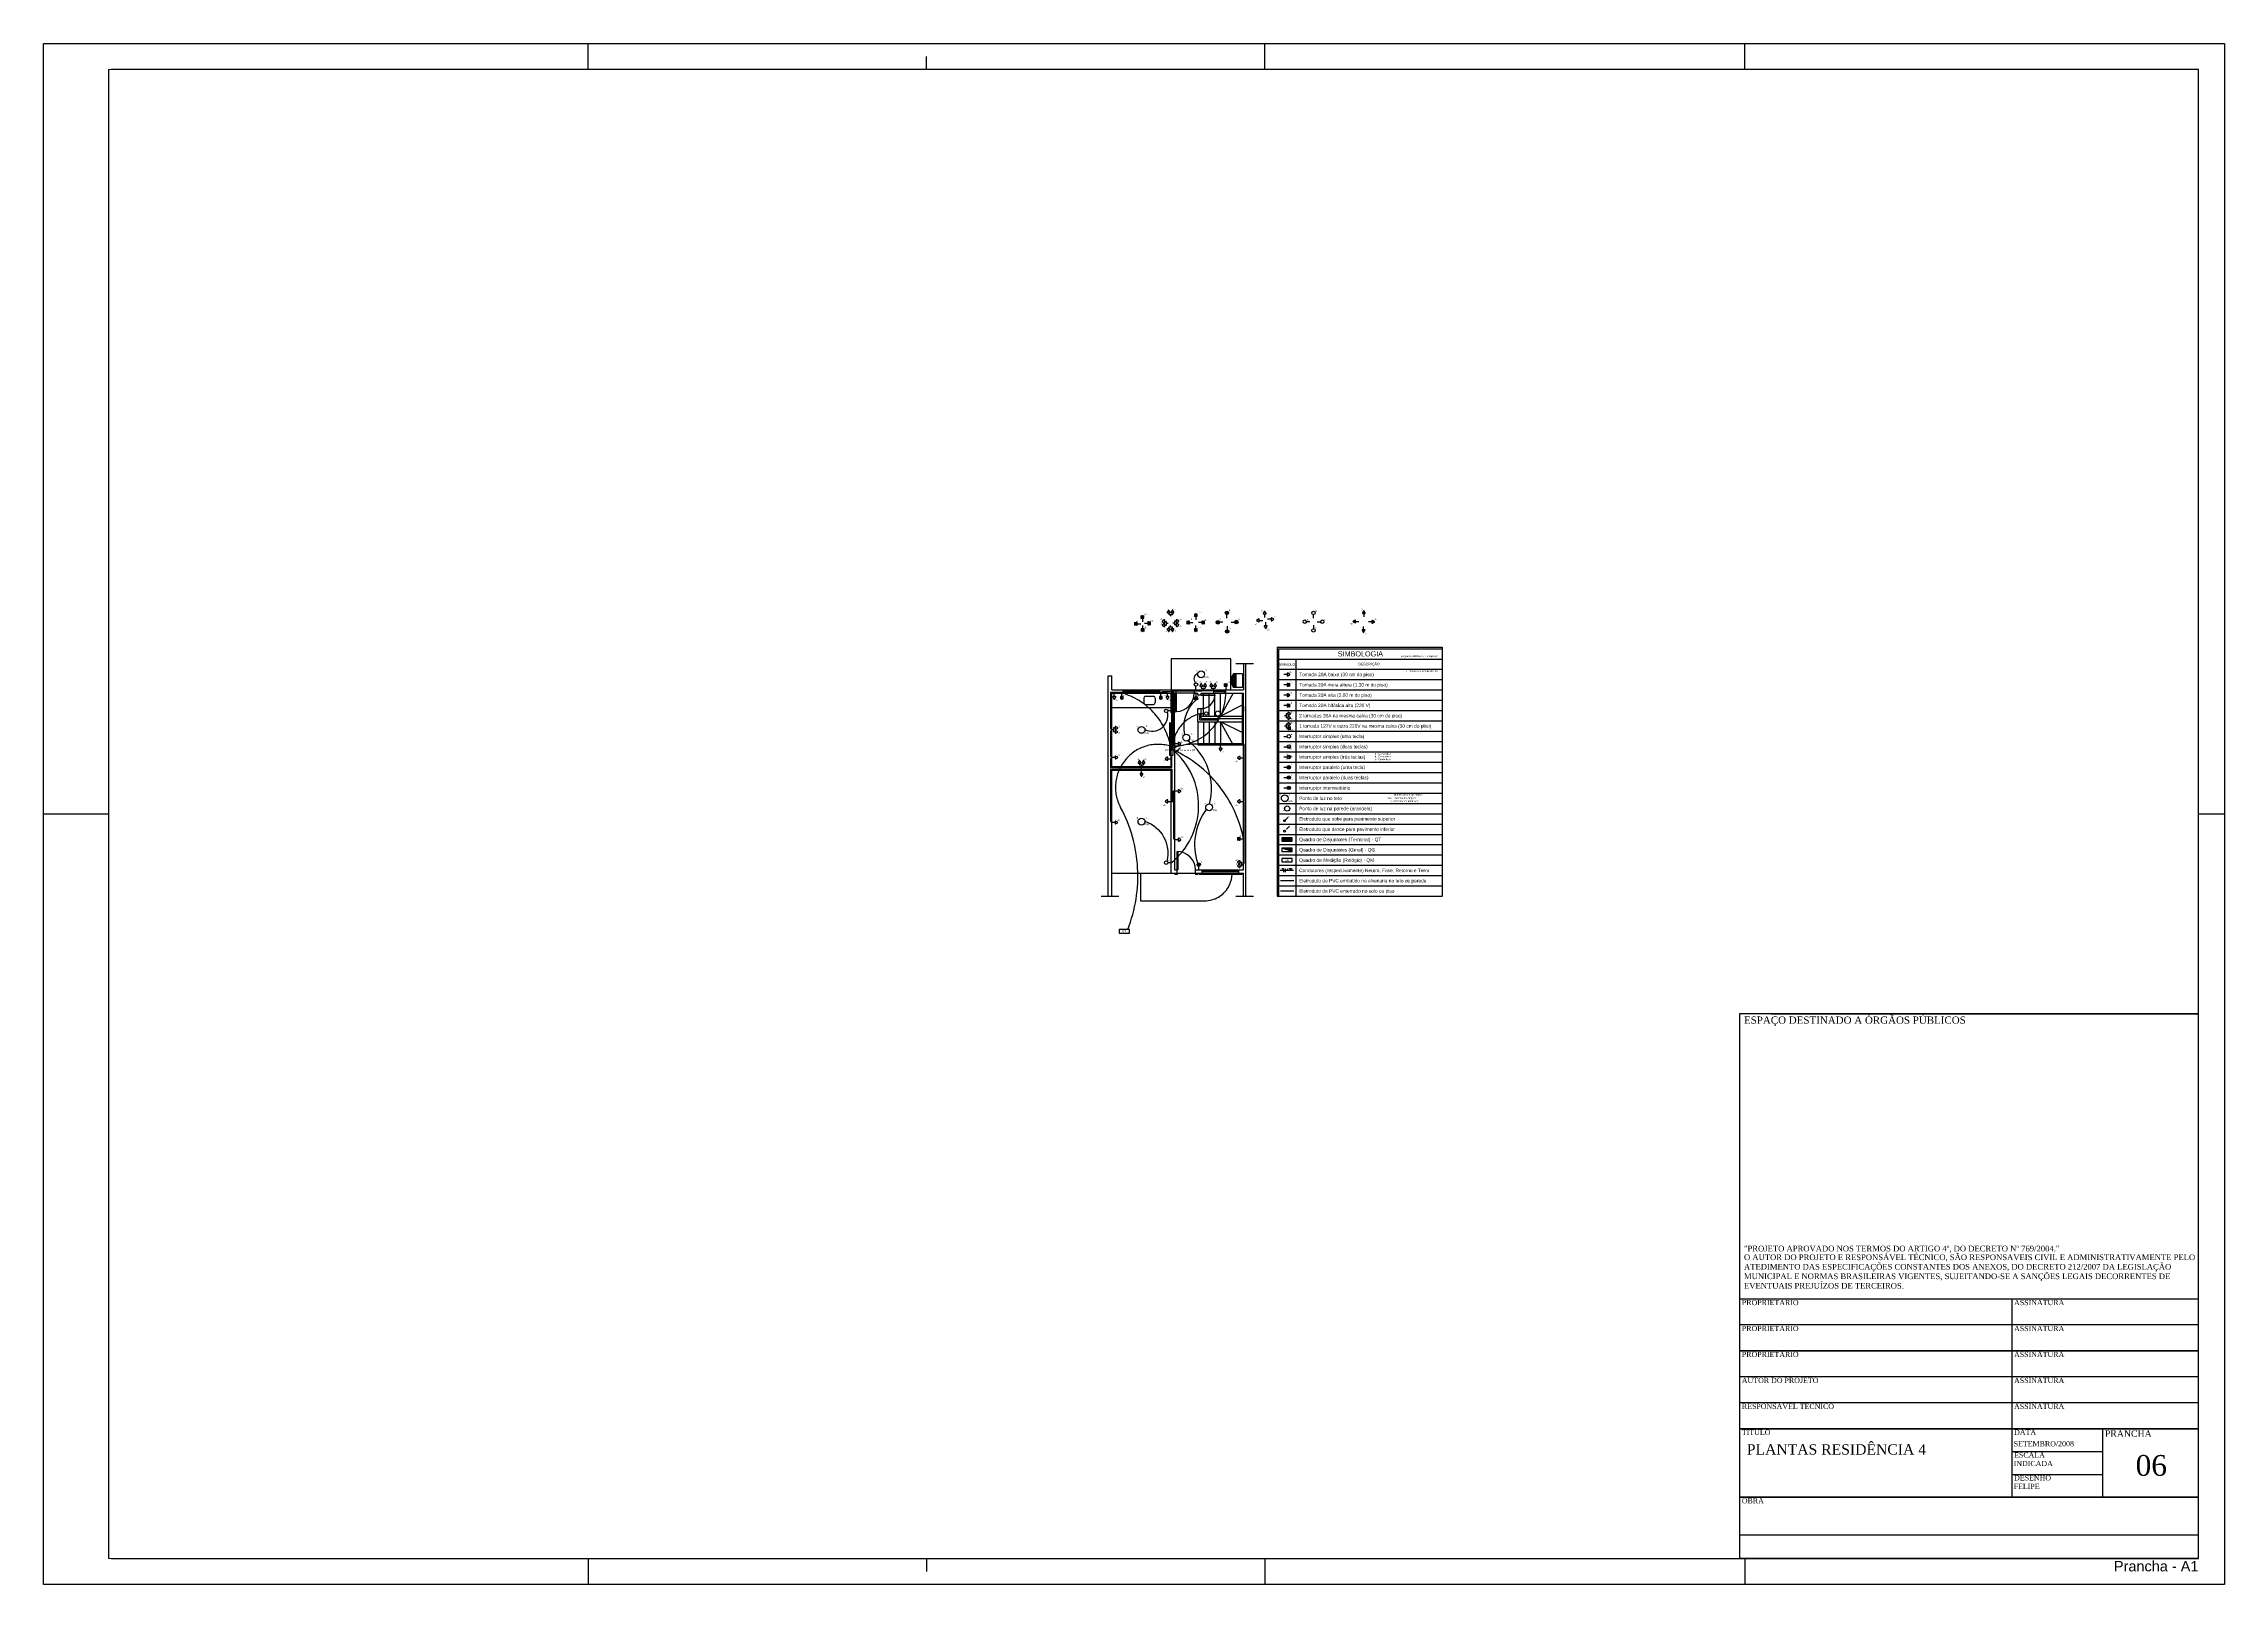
# Paper-space layout 'Layout2' of a CAD drawing. Header units: millimetres. Extents: x -7 to 834, y -20 to 574.
# The model-space entities are those that its viewports show. They can reach past a viewport. Long polylines and large blocks are cut down to what shows.
import ezdxf
from ezdxf.enums import TextEntityAlignment as Align

# ---------------------------------------------------------------- set-up
doc = ezdxf.new("R2010")
doc.units = ezdxf.units.MM
for name, pattern in [('ACAD_ISO02W100', [15, 12, -3]), ('ACAD_ISO04W100', [30, 24, -3, 0, -3]), ('DASHED', [0.75, 0.5, -0.25])]:
    doc.linetypes.add(name, pattern=pattern)
for name, color, linetype in [('Arquitetonico', 7, 'Continuous'), ('Eletrodutos', 4, 'Continuous'), ('Simbologia', 2, 'Continuous'), ('Texto', 9, 'Continuous'), ('z - Prancha', 7, 'Continuous'), ('z - Prancha (Média)', 5, 'Continuous')]:
    doc.layers.add(name, color=color, linetype=linetype)
doc.styles.add('ARIAL', font='arial.ttf')
doc.styles.add('style1', font='arial.ttf')

# ---------------------------------------------------------------- blocks, each defined once
blk = doc.blocks.new('PRANCHA - A1')
at = {"layer": 'z - Prancha'}
for p, q in [((210, 584), (210, 594)), ((340.5, 584), (340.5, 589)), ((471, 584), (471, 594)), ((656, 584), (656, 594)), ((25, 584), (25, 10)), ((831, 584), (26, 584)), ((831, 10), (831, 584)), ((0, 297), (25, 297)), ((831, 297), (841, 297)), ((26, 10), (831, 10)), ((210, 10), (210, 0)), ((340.5, 10), (340.5, 5)), ((471, 10), (471, 0)), ((656, 10), (656, 0))]:
    blk.add_line(p, q, dxfattribs=at)
at = {"layer": 'z - Prancha (Média)'}
for p, q in [((0, 0), (0, 594)), ((0, 594), (841, 594)), ((841, 594), (841, 0)), ((841, 0), (0, 0))]:
    blk.add_line(p, q, dxfattribs=at)
at = {"layer": 'Defpoints', "color": 3, "lineweight": 15, "style": 'ARIAL'}
blk.add_text('Prancha - A1', height=4, dxfattribs=at).set_placement((831, 9), align=Align.TOP_RIGHT)

msp = doc.modelspace()

# ---------------------------------------------------------------- hatches: boundary and pattern name
at = {"layer": 'Simbologia'}
h = msp.add_hatch(color=256, dxfattribs=at)
h.dxf.hatch_style = 1
h.paths.add_polyline_path([(120851, 28448), (120889, 28426, 0.57735), (120913, 28440), (120913, 28535, 0.57735), (120889, 28548), (120851, 28527)])
h.paths.add_polyline_path([(120810, 28472), (120851, 28448), (120851, 28527), (120810, 28503)])
h.paths.add_polyline_path([(120807, 28474), (120810, 28472), (120810, 28503), (120807, 28501, 0.57735)])
h = msp.add_hatch(color=256, dxfattribs=at)
h.dxf.hatch_style = 1
h.paths.add_polyline_path([(121094, 28786), (121073, 28749, 0.57735), (121086, 28725), (121181, 28725, 0.57735), (121195, 28749), (121173, 28786)])
h.paths.add_polyline_path([(121118, 28827), (121094, 28786), (121173, 28786), (121149, 28827)])
h.paths.add_polyline_path([(121120, 28830), (121118, 28827), (121149, 28827), (121148, 28830, 0.57735)])
h = msp.add_hatch(color=256, dxfattribs=at)
h.dxf.hatch_style = 1
h.paths.add_polyline_path([(121433, 28543), (121395, 28565, 0.57735), (121371, 28551), (121371, 28457, 0.57735), (121395, 28443), (121433, 28465)])
h.paths.add_polyline_path([(121473, 28520), (121433, 28543), (121433, 28465), (121473, 28488)])
h.paths.add_polyline_path([(121477, 28518), (121473, 28520), (121473, 28488), (121477, 28490, 0.57735)])
h = msp.add_hatch(color=256, dxfattribs=at)
h.dxf.hatch_style = 1
h.paths.add_polyline_path([(123165, 28478, 0.57735), (123189, 28492), (123189, 28539), (123075, 28539, 0.267949), (123083, 28525)])
h = msp.add_hatch(color=256, dxfattribs=at)
h.dxf.hatch_style = 1
h.paths.add_polyline_path([(123401, 28836, 0.57735), (123414, 28812), (123462, 28812), (123462, 28925, 0.267949), (123448, 28917)])
h = msp.add_hatch(color=256, dxfattribs=at)
h.dxf.hatch_style = 1
h.paths.add_polyline_path([(123758, 28600, 0.57735), (123734, 28586), (123734, 28539), (123848, 28539, 0.267949), (123840, 28553)])
for points in [[(124351, 28549, 1), (124501, 28549, 1)], [(124822, 29032, 1), (124822, 28883, 1)], [(125305, 28561, 1), (125155, 28561, 1)], [(124834, 28078, 1), (124834, 28228, 1)], [(123472, 25160, 1), (123472, 25310, 1)], [(122472, 23210), (122322, 23210), (122322, 22760)], [(127596, 22229, 1), (127446, 22229, 1)], [(127596, 21780, 1), (127446, 21780, 1)], [(127596, 21330, 1), (127446, 21330)], [(127221, 19157), (127221, 19008), (127671, 19008), (127671, 19157)], [(127671, 18558), (127671, 18708), (127221, 18708)], [(123593, 18060, 1), (123593, 17910, 1)]]:
    msp.add_hatch(color=256, dxfattribs=at).paths.add_polyline_path(points)
h = msp.add_hatch(color=256, dxfattribs=at)
h.dxf.hatch_style = 1
h.paths.add_polyline_path([(130406, 28524, 0.57735), (130430, 28538), (130430, 28585), (130317, 28585, 0.267949), (130325, 28571)])
h = msp.add_hatch(color=256, dxfattribs=at)
h.dxf.hatch_style = 1
h.paths.add_polyline_path([(130732, 28959, 0.57735), (130746, 28935), (130793, 28935), (130793, 29049, 0.267949), (130779, 29041)])
h = msp.add_hatch(color=256, dxfattribs=at)
h.dxf.hatch_style = 1
h.paths.add_polyline_path([(131167, 28633, 0.57735), (131143, 28620), (131143, 28572), (131257, 28572, 0.267949), (131249, 28586)])
h = msp.add_hatch(color=256, dxfattribs=at)
h.dxf.hatch_style = 1
h.paths.add_polyline_path([(121189, 28205), (121211, 28243, 0.57735), (121197, 28267), (121103, 28267, 0.57735), (121089, 28243), (121111, 28205)])
h.paths.add_polyline_path([(121166, 28164), (121189, 28205), (121111, 28205), (121134, 28164)])
h.paths.add_polyline_path([(121164, 28161), (121166, 28164), (121134, 28164), (121136, 28161, 0.57735)])
h = msp.add_hatch(color=256, dxfattribs=at)
h.dxf.hatch_style = 1
h.paths.add_polyline_path([(123523, 28242, 0.57735), (123509, 28266), (123462, 28266), (123462, 28152, 0.267949), (123476, 28160)])
h = msp.add_hatch(color=256, dxfattribs=at)
h.dxf.hatch_style = 1
h.paths.add_polyline_path([(130841, 28199, 0.57735), (130828, 28223), (130780, 28223), (130780, 28109, 0.267949), (130794, 28117)])
h = msp.add_hatch(color=256, dxfattribs=at)
h.dxf.hatch_style = 1
h.paths.add_polyline_path([(124728, 25822), (124706, 25784, 0.57735), (124720, 25760), (124814, 25760, 0.57735), (124828, 25784), (124806, 25822)])
h.paths.add_polyline_path([(124751, 25862), (124728, 25822), (124806, 25822), (124783, 25862)])
h.paths.add_polyline_path([(124753, 25866), (124751, 25862), (124783, 25862), (124781, 25866, 0.57735)])
h = msp.add_hatch(color=256, dxfattribs=at)
h.dxf.hatch_style = 1
h.paths.add_polyline_path([(119972, 25286, 0.57735), (119958, 25310), (119911, 25310), (119911, 25196, 0.267949), (119925, 25204)])
h = msp.add_hatch(color=256, dxfattribs=at)
h.dxf.hatch_style = 1
h.paths.add_polyline_path([(120301, 25286, 0.57735), (120287, 25310), (120240, 25310), (120240, 25196, 0.267949), (120253, 25204)])
h = msp.add_hatch(color=256, dxfattribs=at)
h.dxf.hatch_style = 1
h.paths.add_polyline_path([(122000, 25286, 0.57735), (121986, 25310), (121938, 25310), (121938, 25196, 0.267949), (121952, 25204)])
h = msp.add_hatch(color=256, dxfattribs=at)
h.dxf.hatch_style = 1
h.paths.add_polyline_path([(122295, 25286, 0.57735), (122281, 25310), (122234, 25310), (122234, 25196, 0.267949), (122248, 25204)])
h = msp.add_hatch(color=256, dxfattribs=at)
h.dxf.hatch_style = 1
h.paths.add_polyline_path([(127470, 25437, 0.57735), (127446, 25423), (127446, 25329, 0.57735), (127470, 25315), (127552, 25362, 0.57735), (127552, 25390)])
h = msp.add_hatch(color=256, dxfattribs=at)
h.dxf.hatch_style = 1
h.paths.add_polyline_path([(127508, 24966), (127470, 24988, 0.57735), (127446, 24974), (127446, 24879, 0.57735), (127470, 24865), (127508, 24887)])
h.paths.add_polyline_path([(127548, 24942), (127508, 24966), (127508, 24887), (127548, 24911)])
h.paths.add_polyline_path([(127552, 24940), (127548, 24942), (127548, 24911), (127552, 24913, 0.57735)])
h = msp.add_hatch(color=256, dxfattribs=at)
h.dxf.hatch_style = 1
h.paths.add_polyline_path([(125335, 19074), (125373, 19052, 0.57735), (125397, 19066), (125397, 19160, 0.57735), (125373, 19174), (125335, 19152)])
h.paths.add_polyline_path([(125294, 19097), (125335, 19074), (125335, 19152), (125294, 19129)])
h.paths.add_polyline_path([(125291, 19099), (125294, 19097), (125294, 19129), (125291, 19127, 0.57735)])

# ---------------------------------------------------------------- linework, layer by layer
at = {"layer": 'Arquitetonico', "linetype": 'ACAD_ISO02W100', "lineweight": 30, "ltscale": 0.35}
for p, q in [((124997, 26960), (122397, 26960)), ((122397, 26960), (122397, 25610)), ((124997, 25610), (124997, 26960)), ((123797, 24460), (123797, 25460)), ((124047, 24460), (124047, 25460)), ((124297, 24460), (124297, 25460)), ((124547, 24460), (124547, 25460)), ((125097, 25460), (124547, 24460)), ((125547, 24960), (124547, 24460)), ((123697, 24460), (125547, 24460)), ((121047, 17610), (121047, 16410)), ((121047, 16410), (123847, 16410))]:
    msp.add_line(p, q, dxfattribs=at)
at = {"layer": 'Arquitetonico', "linetype": 'ACAD_ISO04W100', "lineweight": 30, "ltscale": 0.35}
for p, q in [((125215, 26760), (125978, 26760)), ((119340, 16610), (120103, 16610)), ((125215, 16610), (125978, 16610))]:
    msp.add_line(p, q, dxfattribs=at)
at = {"layer": 'Arquitetonico', "lineweight": 30}
for p, q in [((125547, 26760), (125547, 25610)), ((125647, 16610), (125647, 26760)), ((119647, 16610), (119647, 26210)), ((119647, 26210), (119797, 26210)), ((119797, 25610), (119797, 26210)), ((125047, 26206), (125047, 25814)), ((125087, 26281), (125087, 25739)), ((125507, 26310), (125107, 26310)), ((125507, 25710), (125107, 25710)), ((125127, 26310), (125127, 25710)), ((125167, 26310), (125167, 25710)), ((125207, 26310), (125207, 25710)), ((125507, 26310), (125507, 25710)), ((119797, 25610), (125547, 25610)), ((119797, 22260), (119797, 25460)), ((119797, 25460), (122397, 25460)), ((119797, 24835), (122397, 24835)), ((120297, 25460), (120297, 25610)), ((121897, 25550), (120297, 25550)), ((121897, 25520), (120297, 25520)), ((121897, 25460), (121897, 25610)), ((122397, 24610), (122397, 25460)), ((122547, 25610), (122597, 25610)), ((122597, 25460), (122547, 25460)), ((122547, 24610), (122547, 25460)), ((122597, 25610), (122597, 25460)), ((123397, 25610), (123397, 25460)), ((123397, 25460), (123547, 25460)), ((123547, 25385), (123547, 25460)), ((123547, 25385), (123697, 25385)), ((123547, 24210), (123547, 24785)), ((123547, 24785), (123697, 24785)), ((123697, 25460), (125547, 25460)), ((123697, 25385), (123697, 25460)), ((123697, 24360), (123697, 24785)), ((124247, 25460), (124247, 25610)), ((124747, 25550), (124247, 25550)), ((124747, 25520), (124247, 25520)), ((124747, 25460), (124747, 25610)), ((125547, 17760), (125547, 25460)), ((125547, 24873), (125547, 24678)), ((122307, 24160), (122397, 24160)), ((122332, 24160), (122372, 24160)), ((122332, 23260), (122332, 24160)), ((122372, 24160), (122372, 23260)), ((122547, 24610), (122397, 24610)), ((123547, 24210), (125547, 24210)), ((123547, 24210), (123547, 23210)), ((123697, 24360), (125547, 24360)), ((123797, 24210), (123797, 23210)), ((124047, 24210), (124047, 23210)), ((124297, 24210), (124297, 23210)), ((124547, 24210), (124547, 23210)), ((125097, 23210), (124547, 24210)), ((125547, 23710), (124547, 24210)), ((125497, 23260), (125497, 24210)), ((125547, 23210), (125547, 24210)), ((122307, 23260), (122397, 23260)), ((122372, 23260), (122332, 23260)), ((122397, 22260), (122397, 23710)), ((122547, 23710), (122397, 23710)), ((122547, 17760), (122547, 23710)), ((123547, 23260), (125497, 23260)), ((123547, 23210), (125547, 23210)), ((119797, 22260), (122397, 22260)), ((119797, 16610), (119797, 22110)), ((119797, 22110), (122397, 22110)), ((122397, 17610), (122397, 22110)), ((119797, 17610), (125547, 17610)), ((119797, 17610), (121047, 17610)), ((122547, 17760), (122647, 17760)), ((122547, 17610), (122547, 17560)), ((122647, 17560), (122547, 17560)), ((122647, 17610), (122647, 17760)), ((122647, 17610), (122647, 17560)), ((123447, 17610), (123447, 17760)), ((123447, 17760), (125547, 17760)), ((123447, 17610), (123447, 17560)), ((123547, 17560), (123447, 17560)), ((123547, 17610), (123547, 17560)), ((123622, 17610), (123622, 17560)), ((125472, 17560), (123622, 17560)), ((123747, 17610), (123747, 17760)), ((125347, 17700), (123747, 17700)), ((125347, 17670), (123747, 17670)), ((125347, 17610), (125347, 17760)), ((125472, 17610), (125472, 17560)), ((125547, 16610), (125547, 17610))]:
    msp.add_line(p, q, dxfattribs=at)
at = {"layer": 'Arquitetonico', "lineweight": 30, "ltscale": 0.1}
for p, q in [((121197, 25243), (121197, 25053)), ((121277, 25323), (121617, 25323)), ((121277, 24973), (121617, 24973)), ((121697, 25243), (121697, 25053))]:
    msp.add_line(p, q, dxfattribs=at)
at = {"layer": 'Arquitetonico', "linetype": 'ACAD_ISO02W100', "lineweight": 30, "ltscale": 0.3}
msp.add_line((125497, 24210), (125497, 25460), dxfattribs=at)
at = {"layer": 'Arquitetonico', "lineweight": -3}
msp.add_line((127011, 17509), (134211, 17509), dxfattribs=at)
at = {"layer": 'Arquitetonico', "lineweight": 30}
for points in [[(122597, 25460), (122597, 24660), (122627, 24660), (122627, 25460)], [(123697, 25385), (124297, 25385), (124297, 25355), (123697, 25355)], [(122647, 17760), (122647, 18560), (122677, 18560), (122677, 17760)]]:
    msp.add_lwpolyline(points, close=True, dxfattribs=at)
for centre, radius, start, end in [((125507, 26010), 500, 143.1301, 216.8699), ((122597, 25460), 800, 272.1491, 0), ((123697, 25385), 600, 270, 357.13402), ((122647, 17760), 800, 0, 87.8509)]:
    msp.add_arc(centre, radius, start, end, dxfattribs=at)
at = {"layer": 'Arquitetonico', "lineweight": 30, "ltscale": 0.1}
for centre, start, end in [((121277, 25243), 90, 180), ((121277, 25053), 180, 270), ((121617, 25243), 0, 90), ((121617, 25053), 270, 0)]:
    msp.add_arc(centre, 80, start, end, dxfattribs=at)
at = {"layer": 'Arquitetonico', "linetype": 'ACAD_ISO02W100', "lineweight": 30, "ltscale": 0.35}
for start, end in [(330, 0), (270, 330)]:
    msp.add_arc((123847, 17610), 1200, start, end, dxfattribs=at)
at = {"layer": 'Eletrodutos'}
for p, q in [((127011, 27459), (134211, 27459)), ((127011, 27459), (127011, 16610)), ((134211, 27459), (134211, 16610)), ((127726, 17734), (127148, 17734)), ((127746, 17284), (127154, 17284))]:
    msp.add_line(p, q, dxfattribs=at)
at = {"layer": 'Eletrodutos', "lineweight": 30, "ltscale": 100}
for p, q in [((119742, 25495), (119742, 23915)), ((119876, 25495), (119742, 25495)), ((119911, 25460), (119876, 25495)), ((122199, 25495), (119911, 25495)), ((119911, 25460), (119911, 25495)), ((122234, 25460), (122199, 25495)), ((123456, 25594), (122414, 25594)), ((122414, 23210), (122414, 25594)), ((122446, 23210), (122446, 25562)), ((122446, 25562), (123737, 25562)), ((122521, 25480), (122525, 23184)), ((122521, 25480), (123452, 25480)), ((123472, 25460), (123452, 25480)), ((123472, 25610), (123456, 25594)), ((123785, 25610), (123737, 25562)), ((123785, 25610), (123785, 25581)), ((123785, 25581), (124194, 25581)), ((124223, 25610), (124194, 25581)), ((119797, 23860), (119742, 23915)), ((119797, 23860), (119742, 23805)), ((119742, 23805), (119742, 22713)), ((123697, 24573), (123621, 24497)), ((123621, 24497), (123621, 24300)), ((123621, 24300), (124429, 24300)), ((124429, 24460), (124429, 24300)), ((122502, 23201), (122472, 23201)), ((122547, 23256), (122502, 23256)), ((122502, 23256), (122502, 23201)), ((122502, 23201), (122502, 23201)), ((124547, 23210), (124524, 23232)), ((124547, 23210), (124569, 23232)), ((119797, 22659), (119742, 22713)), ((119797, 22659), (119742, 22604)), ((119742, 22604), (119742, 22221)), ((121058, 22221), (119742, 22221)), ((121097, 22260), (121058, 22221)), ((121097, 22110), (121058, 22149)), ((121097, 22110), (121097, 22260)), ((121097, 22260), (121136, 22221)), ((121097, 22110), (121136, 22149)), ((121136, 22221), (122420, 22221)), ((122397, 22605), (122420, 22629)), ((122397, 22605), (122420, 22582)), ((122420, 22629), (122420, 22760)), ((122420, 22221), (122420, 22582)), ((125547, 22638), (125580, 22671)), ((125547, 22638), (125580, 22605)), ((122547, 21189), (122472, 21189)), ((122397, 20745), (122420, 20769)), ((125547, 20744), (125580, 20777)), ((125547, 20744), (125580, 20711)), ((119797, 19825), (119742, 19879)), ((122547, 19073), (122508, 19112)), ((125547, 18012), (125580, 18045))]:
    msp.add_line(p, q, dxfattribs=at)
at = {"layer": 'Eletrodutos', "linetype": 'DASHED', "lineweight": 30, "ltscale": 100}
for p, q in [((121938, 25460), (122013, 25535)), ((122013, 25535), (122480, 25535)), ((122480, 25535), (122480, 23210)), ((122397, 24688), (122432, 24610)), ((122432, 24610), (122432, 23210)), ((122480, 23210), (122472, 23210)), ((122525, 23184), (122472, 23184)), ((124524, 23232), (123547, 23232)), ((125580, 23232), (124569, 23232)), ((125580, 22671), (125580, 23232)), ((119742, 22149), (119742, 19879)), ((121058, 22149), (119742, 22149)), ((121136, 22149), (122420, 22149)), ((122420, 22149), (122420, 20769)), ((125580, 20777), (125580, 22605)), ((122472, 20745), (122472, 21189)), ((122547, 21189), (122508, 21150)), ((122508, 19112), (122508, 21150)), ((122397, 20745), (122472, 20745)), ((125580, 18045), (125580, 20711))]:
    msp.add_line(p, q, dxfattribs=at)
at = {"layer": 'Eletrodutos', "linetype": 'DASHED'}
msp.add_line((127746, 16835), (127154, 16835), dxfattribs=at)
at = {"layer": 'Eletrodutos', "lineweight": 30, "ltscale": 100}
for points in [[(123453, 25910, -0.459564), (123557, 26340, -1.466433)], [(122397, 18072, 0.469112), (122472, 22985, 26.095008)]]:
    msp.add_lwpolyline(points, format="xyb", dxfattribs=at)
at = {"layer": 'Eletrodutos', "linetype": 'DASHED', "lineweight": 30, "ltscale": 100}
for points in [[(120240, 25460, -0.281351), (122348, 23210, -3.755762)], [(122472, 23158, 0.433664), (124767, 25610, 19.613514)], [(122461, 23210, -0.321671), (123697, 24573, -5.198224)], [(120496, 15155, 0.221219), (120185, 20480, -0.674897), (122397, 23140, -1.750515)], [(123547, 23232, 0.110983), (122472, 23060, 5.185152)], [(125547, 19113, 0.241538), (122472, 22985, 7.64541)]]:
    msp.add_lwpolyline(points, format="xyb", dxfattribs=at)
at = {"layer": 'Eletrodutos', "lineweight": 30}
for points in [[(122986, 23660, -0.264316), (123465, 25161, -3.429285)], [(121246, 23876, 0.625555), (122231, 24642, 3.386702)], [(124061, 20634, 0.305445), (123115, 23389, 6.437122)], [(123554, 18049, -0.241217), (123931, 20389, -2.822018)], [(121246, 19874, -0.391155), (122202, 18140, -3.255461)]]:
    msp.add_lwpolyline(points, format="xyb", dxfattribs=at)
at = {"layer": 'Simbologia'}
for p, q in [((120810, 28412), (120810, 28562)), ((120851, 28412), (120851, 28562)), ((121059, 28827), (121209, 28827)), ((121059, 28786), (121209, 28786)), ((121134, 28725), (121134, 28575)), ((121433, 28579), (121433, 28429)), ((121473, 28579), (121473, 28429)), ((122112, 28590), (122187, 28590)), ((122187, 28423), (122187, 28590)), ((122282, 28961), (122282, 28886)), ((122282, 28886), (122449, 28886)), ((122365, 28886), (122365, 28812)), ((122449, 28961), (122449, 28886)), ((122609, 28600), (122534, 28600)), ((122534, 28600), (122534, 28434)), ((123075, 28539), (123189, 28539)), ((123091, 28464), (123091, 28614)), ((123132, 28464), (123132, 28614)), ((123189, 28539), (123339, 28539)), ((123387, 28909), (123537, 28909)), ((123387, 28868), (123537, 28868)), ((123462, 28925), (123462, 28812)), ((123462, 28812), (123462, 28662)), ((123734, 28539), (123585, 28539)), ((123848, 28539), (123734, 28539)), ((123791, 28614), (123791, 28464)), ((123832, 28614), (123832, 28464)), ((124650, 28549), (124501, 28549)), ((124822, 28733), (124822, 28883)), ((125006, 28561), (125155, 28561)), ((126231, 28632), (126380, 28632)), ((126465, 28914), (126465, 28764)), ((126512, 28398), (126512, 28548)), ((126746, 28680), (126597, 28680)), ((128439, 28576), (128289, 28576)), ((128596, 28732), (128596, 28882)), ((128752, 28576), (128902, 28576)), ((130317, 28585), (130430, 28585)), ((130430, 28585), (130580, 28585)), ((130793, 29049), (130793, 28935)), ((130793, 28935), (130793, 28785)), ((131143, 28572), (130993, 28572)), ((131257, 28572), (131143, 28572)), ((120913, 28487), (121063, 28487)), ((121225, 28205), (121075, 28205)), ((121225, 28164), (121075, 28164)), ((121150, 28267), (121150, 28416)), ((121371, 28504), (121221, 28504)), ((122112, 28423), (122187, 28423)), ((122187, 28506), (122262, 28506)), ((122283, 28263), (122283, 28338)), ((122450, 28338), (122283, 28338)), ((122366, 28338), (122366, 28413)), ((122450, 28263), (122450, 28338)), ((122534, 28517), (122459, 28517)), ((122609, 28434), (122534, 28434)), ((123537, 28209), (123387, 28209)), ((123537, 28168), (123387, 28168)), ((123462, 28266), (123462, 28416)), ((123462, 28152), (123462, 28266)), ((124834, 28378), (124834, 28228)), ((128596, 28419), (128596, 28269)), ((130780, 28223), (130780, 28372)), ((130780, 28109), (130780, 28223)), ((123472, 25610), (123472, 25760)), ((123701, 25760), (123701, 25685)), ((123701, 25685), (123868, 25685)), ((123785, 25685), (123785, 25610)), ((123868, 25760), (123868, 25685)), ((124139, 25760), (124139, 25685)), ((124139, 25685), (124306, 25685)), ((124223, 25685), (124223, 25610)), ((124306, 25760), (124306, 25685)), ((124692, 25862), (124842, 25862)), ((124692, 25822), (124842, 25822)), ((124767, 25760), (124767, 25610)), ((127446, 26275), (127296, 26275)), ((127446, 25826), (127296, 25826)), ((127560, 25826), (127446, 25826)), ((127503, 25900), (127503, 25751)), ((127543, 25900), (127543, 25751)), ((119911, 25310), (119911, 25460)), ((120314, 25253), (120165, 25253)), ((120314, 25213), (120165, 25213)), ((120240, 25310), (120240, 25460)), ((120240, 25196), (120240, 25310)), ((122013, 25253), (121864, 25253)), ((122013, 25213), (121864, 25213)), ((121938, 25310), (121938, 25460)), ((121938, 25196), (121938, 25310)), ((122234, 25310), (122234, 25460)), ((123472, 25460), (123472, 25310)), ((127446, 25376), (127296, 25376)), ((127446, 24926), (127296, 24926)), ((127508, 25001), (127508, 24852)), ((127548, 25001), (127548, 24852)), ((119872, 23860), (119797, 23860)), ((119946, 23943), (119872, 23943)), ((119872, 23943), (119872, 23777)), ((119946, 23777), (119872, 23777)), ((122397, 24688), (122247, 24688)), ((123697, 24573), (123846, 24573)), ((127403, 24473), (127328, 24473)), ((127403, 24023), (127328, 24023)), ((127478, 24556), (127403, 24556)), ((127403, 24556), (127403, 24389)), ((127478, 24389), (127403, 24389)), ((127478, 24106), (127403, 24106)), ((127403, 24106), (127403, 23940)), ((127478, 23940), (127403, 23940)), ((127540, 24014), (127540, 23865)), ((127581, 24014), (127581, 23865)), ((122472, 23210), (122322, 22760)), ((122696, 23256), (122547, 23256)), ((122782, 23074), (122680, 22972)), ((124547, 23060), (124547, 23210)), ((127296, 23578), (127446, 23578)), ((127296, 23128), (127446, 23128)), ((127446, 23128), (127596, 23128)), ((119946, 22659), (119797, 22659)), ((121013, 22410), (121013, 22335)), ((121013, 22335), (121180, 22335)), ((121097, 22335), (121097, 22260)), ((121097, 21960), (121097, 22110)), ((121180, 22410), (121180, 22335)), ((122247, 22605), (122397, 22605)), ((125397, 22638), (125547, 22638)), ((127296, 22679), (127446, 22679)), ((127296, 22229), (127446, 22229)), ((127521, 22679), (127446, 22679)), ((127521, 22679), (127558, 22744)), ((127521, 22679), (127558, 22614)), ((122696, 21189), (122547, 21189)), ((127296, 21780), (127446, 21780)), ((127296, 21330), (127446, 21330)), ((127446, 21330), (127596, 21330)), ((122247, 20745), (122397, 20745)), ((125397, 20744), (125547, 20744)), ((127491, 20057), (127365, 19931)), ((119946, 19825), (119797, 19825)), ((122696, 19073), (122547, 19073)), ((125294, 19038), (125294, 19188)), ((125335, 19038), (125335, 19188)), ((125397, 19113), (125547, 19113)), ((127546, 19656), (127420, 19530)), ((127420, 19530), (127546, 19656)), ((122397, 18072), (122247, 18072)), ((125397, 18096), (125472, 18096)), ((125472, 17929), (125472, 18096)), ((127671, 18558), (127221, 18708)), ((123593, 17760), (123593, 17910)), ((125397, 17929), (125472, 17929)), ((125472, 18012), (125547, 18012)), ((127293, 17809), (127218, 17809)), ((127293, 17809), (127293, 17659)), ((127368, 17809), (127368, 17659)), ((127443, 17809), (127443, 17734)), ((127668, 17809), (127518, 17809)), ((127593, 17809), (127593, 17734))]:
    msp.add_line(p, q, dxfattribs=at)
for points in [[(120913, 28440), (120913, 28535, 0.57735), (120889, 28548), (120807, 28501, 0.57735), (120807, 28474), (120889, 28426, 0.57735)], [(121086, 28725), (121181, 28725, 0.57735), (121195, 28749), (121148, 28830, 0.57735), (121120, 28830), (121073, 28749, 0.57735)], [(121371, 28551), (121371, 28457, 0.57735), (121395, 28443), (121477, 28490, 0.57735), (121477, 28518), (121395, 28565, 0.57735)], [(122112, 28542), (122112, 28637, 0.57735), (122088, 28651), (122007, 28603, 0.57735), (122007, 28576), (122088, 28529, 0.57735)], [(122234, 28961), (122329, 28961, 0.57735), (122343, 28985), (122296, 29067, 0.57735), (122268, 29067), (122221, 28985, 0.57735)], [(122401, 28961), (122496, 28961, 0.57735), (122510, 28985), (122462, 29067, 0.57735), (122435, 29067), (122388, 28985, 0.57735)], [(122609, 28648), (122609, 28553, 0.57735), (122633, 28539), (122715, 28587, 0.57735), (122715, 28614), (122633, 28662, 0.57735)], [(123189, 28492), (123189, 28586, 0.57735), (123165, 28600), (123083, 28553, 0.57735), (123083, 28525), (123165, 28478, 0.57735)], [(123414, 28812), (123509, 28812, 0.57735), (123523, 28836), (123476, 28917, 0.57735), (123448, 28917), (123401, 28836, 0.57735)], [(123734, 28586), (123734, 28492, 0.57735), (123758, 28478), (123840, 28525, 0.57735), (123840, 28553), (123758, 28600, 0.57735)], [(126231, 28585), (126231, 28679, 0.57735), (126207, 28693), (126125, 28646, 0.57735), (126125, 28618), (126207, 28571, 0.57735)], [(126417, 28914), (126512, 28914, 0.57735), (126526, 28938), (126478, 29020, 0.57735), (126451, 29020), (126403, 28938, 0.57735)], [(126746, 28727), (126746, 28633, 0.57735), (126770, 28619), (126852, 28666, 0.57735), (126852, 28694), (126770, 28741, 0.57735)], [(130430, 28538), (130430, 28633, 0.57735), (130406, 28646), (130325, 28599, 0.57735), (130325, 28571), (130406, 28524, 0.57735)], [(130746, 28935), (130840, 28935, 0.57735), (130854, 28959), (130807, 29041, 0.57735), (130779, 29041), (130732, 28959, 0.57735)], [(131143, 28620), (131143, 28525, 0.57735), (131167, 28511), (131249, 28559, 0.57735), (131249, 28586), (131167, 28633, 0.57735)], [(121197, 28267), (121103, 28267, 0.57735), (121089, 28243), (121136, 28161, 0.57735), (121164, 28161), (121211, 28243, 0.57735)], [(122112, 28375), (122112, 28470, 0.57735), (122088, 28484), (122007, 28436, 0.57735), (122007, 28409), (122088, 28362, 0.57735)], [(122330, 28263), (122236, 28263, 0.57735), (122222, 28239), (122269, 28157, 0.57735), (122297, 28157), (122344, 28239, 0.57735)], [(122497, 28263), (122402, 28263, 0.57735), (122389, 28239), (122436, 28157, 0.57735), (122464, 28157), (122511, 28239, 0.57735)], [(122609, 28481), (122609, 28386, 0.57735), (122633, 28372), (122715, 28420, 0.57735), (122715, 28447), (122633, 28495, 0.57735)], [(123509, 28266), (123414, 28266, 0.57735), (123401, 28242), (123448, 28160, 0.57735), (123476, 28160), (123523, 28242, 0.57735)], [(126560, 28398), (126465, 28398, 0.57735), (126451, 28374), (126499, 28292, 0.57735), (126526, 28292), (126573, 28374, 0.57735)], [(130828, 28223), (130733, 28223, 0.57735), (130719, 28199), (130766, 28117, 0.57735), (130794, 28117), (130841, 28199, 0.57735)], [(123654, 25760), (123748, 25760, 0.57735), (123762, 25784), (123715, 25866, 0.57735), (123687, 25866), (123640, 25784, 0.57735)], [(123821, 25760), (123915, 25760, 0.57735), (123929, 25784), (123882, 25866, 0.57735), (123854, 25866), (123807, 25784, 0.57735)], [(124092, 25760), (124187, 25760, 0.57735), (124200, 25784), (124153, 25866, 0.57735), (124126, 25866), (124078, 25784, 0.57735)], [(124259, 25760), (124354, 25760, 0.57735), (124367, 25784), (124320, 25866, 0.57735), (124292, 25866), (124245, 25784, 0.57735)], [(124720, 25760), (124814, 25760, 0.57735), (124828, 25784), (124781, 25866, 0.57735), (124753, 25866), (124706, 25784, 0.57735)], [(127446, 26322), (127446, 26228, 0.57735), (127470, 26214), (127552, 26261, 0.57735), (127552, 26289), (127470, 26336, 0.57735)], [(127446, 25873), (127446, 25778, 0.57735), (127470, 25764), (127552, 25812, 0.57735), (127552, 25839), (127470, 25887, 0.57735)], [(119958, 25310), (119864, 25310, 0.57735), (119850, 25286), (119897, 25204, 0.57735), (119925, 25204), (119972, 25286, 0.57735)], [(120287, 25310), (120192, 25310, 0.57735), (120178, 25286), (120226, 25204, 0.57735), (120253, 25204), (120301, 25286, 0.57735)], [(121986, 25310), (121891, 25310, 0.57735), (121877, 25286), (121925, 25204, 0.57735), (121952, 25204), (122000, 25286, 0.57735)], [(122281, 25310), (122187, 25310, 0.57735), (122173, 25286), (122220, 25204, 0.57735), (122248, 25204), (122295, 25286, 0.57735)], [(127446, 25423), (127446, 25329, 0.57735), (127470, 25315), (127552, 25362, 0.57735), (127552, 25390), (127470, 25437, 0.57735)], [(127446, 24974), (127446, 24879, 0.57735), (127470, 24865), (127552, 24913, 0.57735), (127552, 24940), (127470, 24988, 0.57735)], [(119946, 23991), (119946, 23896, 0.57735), (119970, 23882), (120052, 23930, 0.57735), (120052, 23957), (119970, 24005, 0.57735)], [(119946, 23824), (119946, 23729, 0.57735), (119970, 23715), (120052, 23763, 0.57735), (120052, 23790), (119970, 23838, 0.57735)], [(127478, 24603), (127478, 24509, 0.57735), (127502, 24495), (127584, 24542, 0.57735), (127584, 24570), (127502, 24617, 0.57735)], [(127478, 24436), (127478, 24342, 0.57735), (127502, 24328), (127584, 24375, 0.57735), (127584, 24403), (127502, 24450, 0.57735)], [(127478, 24154), (127478, 24059, 0.57735), (127502, 24045), (127584, 24093, 0.57735), (127584, 24120), (127502, 24168, 0.57735)], [(127478, 23987), (127478, 23892, 0.57735), (127502, 23878), (127584, 23926, 0.57735), (127584, 23953), (127502, 24001, 0.57735)], [(122696, 23303), (122696, 23209, 0.57735), (122720, 23195), (122802, 23242, 0.57735), (122802, 23270), (122720, 23317, 0.57735)], [(124594, 23060), (124499, 23060, 0.57735), (124486, 23036), (124533, 22954, 0.57735), (124560, 22954), (124608, 23036, 0.57735)], [(119946, 22706), (119946, 22612, 0.57735), (119970, 22598), (120052, 22645, 0.57735), (120052, 22673), (119970, 22720, 0.57735)], [(120966, 22410), (121060, 22410, 0.57735), (121074, 22434), (121027, 22516, 0.57735), (120999, 22516), (120952, 22434, 0.57735)], [(121144, 21960), (121049, 21960, 0.57735), (121036, 21936), (121083, 21854, 0.57735), (121110, 21854), (121158, 21936, 0.57735)], [(121133, 22410), (121227, 22410, 0.57735), (121241, 22434), (121194, 22516, 0.57735), (121166, 22516), (121119, 22434, 0.57735)], [(122247, 22558), (122247, 22652, 0.57735), (122223, 22666), (122141, 22619, 0.57735), (122141, 22591), (122223, 22544, 0.57735)], [(125397, 22591), (125397, 22685, 0.57735), (125373, 22699), (125291, 22652, 0.57735), (125291, 22624), (125373, 22577, 0.57735)], [(122696, 21236), (122696, 21142, 0.57735), (122720, 21128), (122802, 21175, 0.57735), (122802, 21203), (122720, 21250, 0.57735)], [(122247, 20698), (122247, 20793, 0.57735), (122223, 20807), (122141, 20759, 0.57735), (122141, 20732), (122223, 20684, 0.57735)], [(125397, 20697), (125397, 20791, 0.57735), (125373, 20805), (125291, 20758, 0.57735), (125291, 20730), (125373, 20683, 0.57735)], [(119946, 19872), (119946, 19777, 0.57735), (119970, 19763), (120052, 19811, 0.57735), (120052, 19838), (119970, 19886, 0.57735)], [(122696, 19121), (122696, 19026, 0.57735), (122720, 19012), (122802, 19060, 0.57735), (122802, 19087), (122720, 19135, 0.57735)], [(125397, 19066), (125397, 19160, 0.57735), (125373, 19174), (125291, 19127, 0.57735), (125291, 19099), (125373, 19052, 0.57735)], [(125397, 18048), (125397, 18143, 0.57735), (125373, 18157), (125291, 18109, 0.57735), (125291, 18082), (125373, 18035, 0.57735)], [(125397, 17881), (125397, 17976, 0.57735), (125373, 17990), (125291, 17943, 0.57735), (125291, 17915), (125373, 17868, 0.57735)]]:
    msp.add_lwpolyline(points, format="xyb", close=True, dxfattribs=at)
for points in [[(122472, 22760), (122472, 23210), (122322, 23210), (122322, 22760)], [(127221, 19008), (127671, 19008), (127671, 19157), (127221, 19157)], [(127221, 18558), (127671, 18558), (127671, 18708), (127221, 18708)], [(127221, 18108), (127671, 18108), (127671, 18258), (127221, 18258)], [(120121, 15005), (120570, 15005), (120570, 15155), (120121, 15155)]]:
    msp.add_lwpolyline(points, close=True, dxfattribs=at)
for centre, radius in [((124426, 28549), 74.9), ((124822, 28958), 74.9), ((125230, 28561), 74.9), ((128214, 28576), 74.9), ((128596, 28957), 74.9), ((128977, 28576), 74.9), ((124834, 28153), 74.9), ((128596, 28194), 74.9), ((123472, 25835), 74.9), ((123697, 26285), 150), ((122172, 24688), 74.9), ((123472, 25235), 74.9), ((121097, 23860), 150), ((123921, 24573), 74.9), ((124429, 24572), 112), ((122656, 22948), 34), ((123047, 23523), 150), ((127521, 23578), 74.9), ((127521, 23128), 74.9), ((127521, 22679), 74.9), ((127521, 22229), 74.9), ((127345, 20881), 150), ((127521, 21780), 74.9), ((127521, 21330), 74.9), ((121097, 19860), 150), ((124047, 20485), 150), ((127446, 20431), 112), ((127335, 19902), 42), ((127338, 19448), 42), ((122172, 18072), 74.9), ((123593, 17985), 74.9)]:
    msp.add_circle(centre, radius, dxfattribs=at)
for points in [[(122775, 23081), (122789, 23067), (122825, 23116)], [(127482, 20066), (127499, 20048), (127543, 20109)], [(127429, 19521), (127411, 19539), (127368, 19478)]]:
    msp.add_solid(points, dxfattribs=at)
at = {"layer": 'Texto'}
for p, q in [((127071, 27399), (134211, 27399)), ((127071, 27399), (127071, 16610)), ((127071, 26949), (134211, 26949)), ((127820, 26949), (127820, 16610)), ((127071, 26500), (134211, 26500)), ((127071, 26050), (134211, 26050)), ((127071, 25601), (134211, 25601)), ((127071, 25151), (134211, 25151)), ((127071, 24702), (134211, 24702)), ((127071, 24252), (134211, 24252)), ((127071, 23803), (134211, 23803)), ((127071, 23353), (134211, 23353)), ((127071, 22904), (134211, 22904)), ((127071, 22454), (134211, 22454)), ((127071, 22004), (134211, 22004)), ((127071, 21555), (134211, 21555)), ((127071, 21105), (134211, 21105)), ((127071, 20656), (134211, 20656)), ((127071, 20206), (134211, 20206)), ((127071, 19757), (134211, 19757)), ((127071, 19307), (134211, 19307)), ((127071, 18858), (134211, 18858)), ((127071, 18408), (134211, 18408)), ((127071, 17959), (134211, 17959)), ((127071, 17509), (134211, 17509)), ((127011, 16610), (134211, 16610)), ((127071, 17060), (134211, 17060))]:
    msp.add_line(p, q, dxfattribs=at)

# ---------------------------------------------------------------- texts
at = {"layer": 'Texto', "style": 'style1'}
for s, height, p in [('-1-', 74.9, (120851, 28562)), ('-1-', 74.9, (121221, 28864)), ('-1-', 74.9, (121495, 28580)), ('-1-', 74.9, (121893, 28462)), ('-1-', 74.9, (121906, 28643)), ('-1-', 74.9, (122171, 29098)), ('-1-', 74.9, (122446, 29096)), ('-1-', 74.9, (122718, 28631)), ('-1-', 74.9, (123208, 28652)), ('-1-', 74.9, (123583, 28950)), ('-1-', 74.9, (123835, 28611)), ('a', 74.9, (124486, 28648)), ('a', 74.9, (124907, 29049)), ('a', 74.9, (125325, 28656)), ('-2-', 74.9, (126284, 29027)), ('-2-', 74.9, (126841, 28750)), ('a', 74.9, (128306, 28639)), ('a', 74.9, (128687, 29020)), ('a', 74.9, (129068, 28639)), ('-1-', 74.9, (131244, 28644)), ('-1-', 74.9, (121205, 28290)), ('-1-', 74.9, (122114, 28129)), ('-1-', 74.9, (122516, 28138)), ('-1-', 74.9, (122718, 28354)), ('-1-', 74.9, (123568, 28294)), ('a', 74.9, (124916, 28252)), ('-2-', 74.9, (126014, 28434)), ('-2-', 74.9, (126549, 28203)), ('a', 74.9, (128687, 28258)), ('d', 74.9, (123487, 26415)), ('d', 74.9, (123499, 25943)), ('-7-', 74.9, (123591, 25897)), ('- 1 -', 74.9, (123819, 26410)), ('15W', 74.9, (123819, 26121)), ('-7-', 74.9, (123865, 25894)), ('-7-', 74.9, (124029, 25897)), ('-7-', 74.9, (124304, 25894)), ('-6-', 74.9, (124854, 25899)), ('-1-', 74.9, (127540, 26345)), ('-1-', 74.9, (127547, 25897)), ('Tomada 20A baixa (30 cm do piso)', 149.85, (127970, 26200)), ('Tomada 20A meia altura (1,30 m do piso)', 149.85, (127970, 25751)), ('       -1-  Número do circuito elétrico', 74.92, (132387, 26385)), ('-2-', 74.9, (119947, 25115)), ('-4-', 74.9, (120304, 25333)), ('-5-', 74.9, (122045, 25338)), ('a', 74.9, (122263, 24751)), ('-2-', 74.9, (122270, 25115)), ('b', 74.9, (123540, 25296)), ('-1-', 74.9, (127557, 25439)), ('-1-', 74.9, (127570, 25003)), ('Tomada 20A alta (2,00 m do piso)', 149.85, (127970, 25301)), ('Tomada 20A bifásica alta (220 V)', 149.85, (127970, 24852)), ('-2-', 74.9, (120056, 23974)), ('-2-', 74.9, (120056, 23697)), ('a', 74.9, (120887, 23990)), ('- 1 -', 74.9, (121219, 23985)), ('15W', 74.9, (121219, 23696)), ('c', 74.9, (124013, 24636)), ('c', 74.9, (124235, 24467)), ('-1-', 74.9, (127587, 24587)), ('-1-', 74.9, (127587, 24309)), ('-1-', 74.9, (127587, 24137)), ('-2-', 74.9, (127587, 23821)), ('2 tomadas 20A na mesma caixa (30 cm do piso)', 149.85, (127970, 24402)), ('1 tomada 127V e outra 220V na mesma caixa (30 cm do piso)', 149.85, (127970, 23952)), ('QG', 74.9, (122115, 22956)), ('-2-', 74.9, (122777, 23284)), ('Sobe para QT', 74.92, (122780, 22934)), ('b', 74.9, (122837, 23652)), ('- 1 -', 74.9, (123169, 23648)), ('15W', 74.9, (123169, 23359)), ('-2-', 74.9, (124583, 22865)), ('a', 74.9, (127424, 22768)), ('b', 74.9, (127594, 22996)), ('a', 74.9, (127600, 23197)), ('a', 74.9, (127612, 23641)), ('Interruptor simples (uma tecla)', 149.85, (127970, 23503)), ('Interruptor simples (duas teclas)', 149.85, (127970, 23053)), ('a - Comando a', 74.92, (131269, 22781)), ('-3-', 74.9, (120041, 22729)), ('-3-', 74.9, (120890, 22548)), ('-3-', 74.9, (121181, 22551)), ('-3-', 74.9, (122056, 22486)), ('-2-', 74.9, (125180, 22440)), ('c', 74.9, (127409, 22551)), ('a', 74.9, (127615, 22324)), ('a', 74.9, (127615, 21874)), ('b', 74.9, (127628, 22661)), ('Interruptor simples (três teclas)', 149.85, (127970, 22604)), ('Interruptor paralelo (uma tecla)', 149.85, (127970, 22154)), ('c - Comando c', 74.92, (131269, 22540)), ('b - Comando b', 74.92, (131269, 22661)), ('-2-', 74.9, (121133, 21765)), ('-2-', 74.9, (122791, 21259)), ('a', 74.9, (127136, 21011)), ('- 1 -', 74.9, (127468, 21006)), ('b', 74.9, (127616, 21657)), ('Ponto de luz no teto', 149.85, (127970, 20806)), ('Interruptor paralelo (duas teclas)', 149.85, (127970, 21705)), ('Interruptor intermediário', 149.85, (127970, 21255)), ('     15W - Potência da lâmpada', 74.92, (131640, 20846)), ('       - 1 -  Número do circuito elétrico', 74.92, (131650, 20991)), ('-2-', 74.9, (120041, 19895)), ('d', 74.9, (120887, 19990)), ('- 1 -', 74.9, (121219, 19985)), ('-2-', 74.9, (122030, 20548)), ('b', 74.9, (123837, 20615)), ('- 1 -', 74.9, (124169, 20610)), ('15W', 74.9, (124169, 20321)), ('-2-', 74.9, (125180, 20547)), ('a', 74.9, (127252, 20326)), ('15W', 74.9, (127468, 20717)), ('Ponto de luz na parede (arandela)', 149.85, (127970, 20356)), ('Eletroduto que sobe para pavimento superior', 149.85, (127970, 19907)), ('        a - Comando no interruptor', 74.92, (131702, 20713)), ('15W', 74.9, (121219, 19696)), ('-2-', 74.9, (122791, 19144)), ('-6-', 74.9, (125351, 19204)), ('Quadro de Disjuntores (Terminal) - QT', 149.85, (127970, 19008)), ('Eletroduto que desce para pavimento inferior', 149.85, (127970, 19457)), ('d', 74.9, (122263, 18135)), ('b', 74.9, (123678, 18076)), ('-2-', 74.9, (125190, 18149)), ('QM', 74.9, (127355, 18146)), ('Quadro de Disjuntores (Geral) - QG', 149.85, (127970, 18558)), ('Quadro de Medição (Relógio) - QM', 149.85, (127970, 18108)), ('-2-', 74.9, (125178, 17968)), ('Condutores (respectivamente) Neutro, Fase, Retorno e Terra', 149.85, (127970, 17659)), ('Eletroduto de PVC embutido na alvenaria no teto ou parede', 149.85, (127970, 17209)), ('Eletroduto de PVC enterrado no solo ou piso', 149.85, (127970, 16760)), ('QM', 74.9, (120255, 15043))]:
    msp.add_text(s, height=height, dxfattribs=at).set_placement(p)
for rotation, p in [(90, (130721, 29036)), (180, (130330, 28513)), (270, (130852, 28122))]:
    msp.add_text('-1-', height=74.9, rotation=rotation, dxfattribs=at).set_placement(p)
for s, height, p in [('SÍMBOLO', 112.4, (127446, 26725)), ('SIMBOLOGIA', 224.8, (130641, 27174)), ('DESCRIÇÃO', 112.4, (131016, 26725)), ('(segundo a NBR-5444 - adaptada)', 74.92, (133205, 27060))]:
    msp.add_text(s, height=height, dxfattribs=at).set_placement(p, align=Align.MIDDLE)

psp = doc.layouts.new('Layout2')

# ---------------------------------------------------------------- linework, layer by layer
at = {"lineweight": 30}
for p, q in [((823.56, 200.06), (646.56, 200.06)), ((646.56, 200.06), (646.56, -9.94)), ((658.72, 200.06), (823.56, 200.06)), ((823.56, 90.06), (646.56, 90.06)), ((751.56, 90.06), (751.56, 40.06)), ((823.56, 80.06), (646.56, 80.06)), ((823.56, 60.06), (646.56, 60.06)), ((823.56, 50.06), (646.56, 50.06)), ((751.56, 40.06), (751.56, 13.66)), ((786.56, 40.06), (786.56, 13.66)), ((751.56, 31.26), (786.56, 31.26)), ((751.56, 22.46), (786.56, 22.46)), ((646.56, -0.79), (823.56, -0.79)), ((823.56, -9.94), (646.56, -9.94))]:
    psp.add_line(p, q, dxfattribs=at)
at = {"lineweight": 35}
for p, q in [((823.56, 70.06), (646.56, 70.06)), ((823.56, 40.06), (646.56, 40.06)), ((823.56, 13.66), (646.56, 13.66))]:
    psp.add_line(p, q, dxfattribs=at)
psp.add_line((646.56, 10.06), (646.56, -9.94))

# ---------------------------------------------------------------- block references
psp.add_blockref('PRANCHA - A1', (-7.44, -19.94))

# ---------------------------------------------------------------- texts
at = {"lineweight": 30, "attachment_point": 1}
for s, insert, char_height, width in [('{\\fBookman Old Style|b0|i0|c0|p18;ESPAÇO DESTINADO A ÓRGÃOS PÚBLICOS}', (648.3, 198.99), 2.8, 109.6504), ('{\\fBookman Old Style|b0|i0|c0|p18;"PROJETO APROVADO NOS TERMOS DO ARTIGO 4º, DO DECRETO Nº 769/2004."}', (648.3, 110.62), 2.2, 174.5337), ('{\\fBookman Old Style|b0|i0|c0|p18;O AUTOR DO PROJETO E RESPONSÁVEL TÉCNICO, SÃO RESPONSAVEIS CIVIL E ADMINISTRATIVAMENTE PELO ATEDIMENTO DAS ESPECIFICAÇÕES CONSTANTES DOS ANEXOS, DO DECRETO 212/2007 DA LEGISLAÇÃO MUNICIPAL E NORMAS BRASILEIRAS VIGENTES, SUJEITANDO-SE A SANÇÕES LEGAIS DECORRENTES DE EVENTUAIS PREJUÍZOS DE TERCEIROS.}', (648.3, 107.27), 2.2, 174.5337), ('{\\fBookman Old Style|b0|i0|c0|p18;PROPRIETÁRIO}', (647.47, 89.7), 2, 109.6504), ('{\\fBookman Old Style|b0|i0|c0|p18;ASSINATURA}', (752.47, 89.7), 2, 109.6504), ('{\\fBookman Old Style|b0|i0|c0|p18;PROPRIETÁRIO}', (647.47, 79.7), 2, 109.6504), ('{\\fBookman Old Style|b0|i0|c0|p18;ASSINATURA}', (752.47, 79.7), 2, 109.6504), ('{\\fBookman Old Style|b0|i0|c0|p18;PROPRIETÁRIO}', (647.47, 69.7), 2, 109.6504), ('{\\fBookman Old Style|b0|i0|c0|p18;ASSINATURA}', (752.47, 69.7), 2, 109.6504), ('{\\fBookman Old Style|b0|i0|c0|p18;AUTOR DO PROJETO}', (647.47, 59.7), 2, 109.6504), ('{\\fBookman Old Style|b0|i0|c0|p18;ASSINATURA}', (752.47, 59.7), 2, 109.6504), ('{\\fBookman Old Style|b0|i0|c0|p18;RESPONSÁVEL TÉCNICO}', (647.47, 49.7), 2, 109.6504), ('{\\fBookman Old Style|b0|i0|c0|p18;ASSINATURA}', (752.47, 49.7), 2, 109.6504), ('{\\fBookman Old Style|b0|i0|c0|p18;TÍTULO}', (647.47, 39.7), 2, 109.6504), ('{\\fBookman Old Style|b0|i0|c0|p18;PLANTAS RESIDÊNCIA 4}', (649.37, 34.08), 4, 109.6504), ('{\\fBookman Old Style|b0|i0|c0|p18;SETEMBRO/2008}', (752.3, 35.28), 2, 109.6504), ('{\\fBookman Old Style|b0|i0|c0|p18;DATA}', (752.47, 39.7), 2, 109.6504), ('{\\fBookman Old Style|b0|i0|c0|p18;PRANCHA}', (787.47, 39.44), 2.5, 109.6504), ('{\\fBookman Old Style|b0|i0|c0|p18;INDICADA}', (752.3, 27.65), 2, 109.6504), ('{\\fBookman Old Style|b0|i0|c0|p18;ESCALA}', (752.47, 30.9), 2, 109.6504), ('{\\fBookman Old Style|b0|i0|c0|p18;06}', (799.34, 29.92), 8, 109.6504), ('{\\fBookman Old Style|b0|i0|c0|p18;FELIPE}', (752.3, 18.85), 2, 109.6504), ('{\\fBookman Old Style|b0|i0|c0|p18;DESENHO}', (752.47, 22.1), 2, 109.6504), ('{\\fBookman Old Style|b0|i0|c0|p18;OBRA}', (647.47, 13.3), 2, 109.6504)]:
    psp.add_mtext(s, dxfattribs=dict(at, insert=insert, char_height=char_height, width=width))

# ---------------------------------------------------------------- viewports
at = {"layer": '0'}
psp.add_viewport(center=(420.56, 277.06), size=(806, 574), view_center_point=(121618.1, 20193.81), view_height=64896.0525, dxfattribs=at)

doc.saveas('drawing.dxf')
